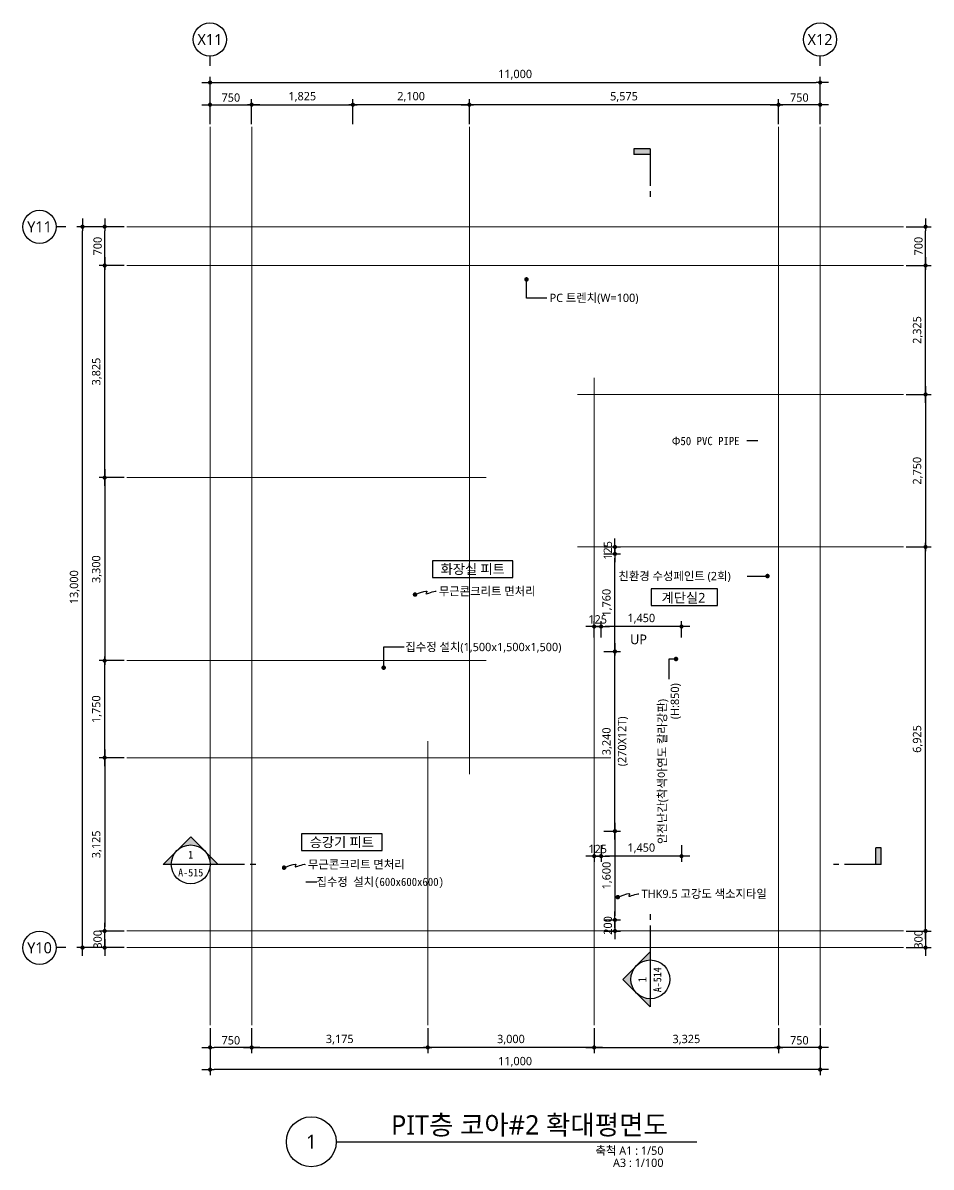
# Model space of a CAD drawing. Header units: millimetres. Extents: x 3320976 to 3527701, y 1183647 to 1243117.
# Drawn here: x 3320976 to 3337351, y 1183647 to 1204280 of the extents above; entities that cross this region are included whole.
import ezdxf
from ezdxf.enums import TextEntityAlignment as Align

# ---------------------------------------------------------------- set-up
doc = ezdxf.new("R2010")
doc.units = ezdxf.units.MM
doc.header["$MEASUREMENT"] = 0
doc.linetypes.add('CEN', pattern=[62, 60, -1, 0, -1])
doc.layers.get('0').update_dxf_attribs({"linetype": 'CONTINUOUS'})
for name, color, linetype, lineweight in [('A-AXIS-BUBL', 7, 'CONTINUOUS', 25), ('A-CNTL', 1, 'CEN', 15), ('A-DIMS', 7, 'CONTINUOUS', 25), ('A-MKXS-LEAD', 7, 'CONTINUOUS', 25), ('A-MKXS-MAK1', 3, 'CONTINUOUS', 25), ('A-MKXS-TEXT1', 3, 'CONTINUOUS', 25), ('A-MKXS-TEXT2', 7, 'CONTINUOUS', 25), ('A-MKXX-NAME', 3, 'CONTINUOUS', 25), ('A-MKXX-SYMB', 7, 'CONTINUOUS', 25), ('A-XXXX-SYMB', 7, 'CONTINUOUS', 25), ('A-XXXX-TXT1', 3, 'CONTINUOUS', 25), ('A-XXXX-TXT2', 3, 'CONTINUOUS', 25)]:
    doc.layers.add(name, color=color, linetype=linetype, lineweight=lineweight)
doc.styles.add('HY울릉도L', font='')
doc.styles.add('돋움', font='')
doc.styles.add('돋움체', font='')
doc.styles.add('맑은고딕', font='malgun.ttf')
doc.styles.get('HY울릉도L').set_extended_font_data('HYwulM')
doc.styles.get('돋움').set_extended_font_data('DotumChe')
doc.styles.get('돋움체').set_extended_font_data('DotumChe')
doc.dimstyles.new('CDIM', dxfattribs={"dimtxt": 3, "dimasz": 1.5, "dimexe": 2, "dimexo": 1, "dimgap": 1, "dimtad": 1, "dimdec": 0, "dimrnd": 0.5, "dimzin": 0, "dimdsep": 32, "dimlunit": 6, "dimtxsty": 'HY울릉도L', "dimblk1": '_CIDOT', "dimblk2": '_CIDOT', "dimsah": 1, "dimcen": 5.5, "dimclrd": 2, "dimclre": 2, "dimclrt": 7, "dimadec": 0, "dimazin": 0, "dimtfac": 1, "dimtdec": 0, "dimtix": 1, "dimtmove": 2, "dimatfit": 1, "dimldrblk": '_CIDOT', "dimfxl": 1, "dimtolj": 1, "dimtzin": 0, "dimlwd": -1, "dimarcsym": 0})

# ---------------------------------------------------------------- blocks, each defined once
blk = doc.blocks.new('_CIDOT')
at = {"color": 0, "linetype": 'ByBlock'}
blk.add_line((2, 0), (-1, 0), dxfattribs=at)
at = {"color": 0, "linetype": 'ByBlock', "const_width": 0.5}
blk.add_lwpolyline([(-0.25, 0, 1), (0.25, 0, 1)], format="xyb", close=True, dxfattribs=at)
blk = doc.blocks.new('*D163')
at = {"layer": 'A-DIMS', "lineweight": -2, "transparency": 16777216}
for p, q in [((3324351, 1202455), (3324351, 1203305)), ((3335351, 1202455), (3335351, 1203305))]:
    blk.add_line(p, q, dxfattribs=at)
at = {"layer": 'A-DIMS', "transparency": 16777216}
blk.add_line((3324426, 1203205), (3335276, 1203205), dxfattribs=at)
at = {"layer": 'A-DIMS', "transparency": 16777216, "xscale": 75, "yscale": 75, "zscale": 75, "rotation": 180}
blk.add_blockref('_CIDOT', (3324351, 1203205), dxfattribs=at)
at = {"layer": 'A-DIMS', "transparency": 16777216, "xscale": 75, "yscale": 75, "zscale": 75}
blk.add_blockref('_CIDOT', (3335351, 1203205), dxfattribs=at)
at = {"layer": 'A-DIMS', "color": 3, "transparency": 16777216, "insert": (3329851, 1203346), "char_height": 150, "attachment_point": 5, "style": '맑은고딕'}
blk.add_mtext('\\A1;11,000', dxfattribs=at)
blk = doc.blocks.new('*D164')
at = {"layer": 'A-DIMS', "lineweight": -2, "transparency": 16777216}
for p, q in [((3324351, 1202455), (3324351, 1202905)), ((3325101, 1202455), (3325101, 1202905))]:
    blk.add_line(p, q, dxfattribs=at)
at = {"layer": 'A-DIMS', "transparency": 16777216}
blk.add_line((3324426, 1202805), (3325026, 1202805), dxfattribs=at)
at = {"layer": 'A-DIMS', "transparency": 16777216, "xscale": 75, "yscale": 75, "zscale": 75, "rotation": 180}
blk.add_blockref('_CIDOT', (3324351, 1202805), dxfattribs=at)
at = {"layer": 'A-DIMS', "transparency": 16777216, "xscale": 75, "yscale": 75, "zscale": 75}
blk.add_blockref('_CIDOT', (3325101, 1202805), dxfattribs=at)
at = {"layer": 'A-DIMS', "color": 3, "transparency": 16777216, "insert": (3324726, 1202933), "char_height": 150, "attachment_point": 5, "style": '맑은고딕'}
blk.add_mtext('\\A1;750', dxfattribs=at)
blk = doc.blocks.new('*D165')
at = {"layer": 'A-DIMS', "lineweight": -2, "transparency": 16777216}
for p, q in [((3322801, 1200605), (3321951, 1200605)), ((3322801, 1187605), (3321951, 1187605))]:
    blk.add_line(p, q, dxfattribs=at)
at = {"layer": 'A-DIMS', "transparency": 16777216}
blk.add_line((3322051, 1187680), (3322051, 1200530), dxfattribs=at)
at = {"layer": 'A-DIMS', "transparency": 16777216, "xscale": 75, "yscale": 75, "zscale": 75}
for p, rotation in [((3322051, 1200605), 90), ((3322051, 1187605), 270)]:
    blk.add_blockref('_CIDOT', p, dxfattribs=dict(at, rotation=rotation))
at = {"layer": 'A-DIMS', "color": 3, "transparency": 16777216, "insert": (3321911, 1194105), "char_height": 150, "attachment_point": 5, "rotation": 90, "style": '맑은고딕'}
blk.add_mtext('\\A1;13,000', dxfattribs=at)
blk = doc.blocks.new('*D166')
at = {"layer": 'A-DIMS', "lineweight": -2, "transparency": 16777216}
for p, q in [((3336901, 1200605), (3337351, 1200605)), ((3336901, 1199905), (3337351, 1199905))]:
    blk.add_line(p, q, dxfattribs=at)
at = {"layer": 'A-DIMS', "transparency": 16777216}
blk.add_line((3337251, 1199980), (3337251, 1200530), dxfattribs=at)
at = {"layer": 'A-DIMS', "transparency": 16777216, "xscale": 75, "yscale": 75, "zscale": 75}
for p, rotation in [((3337251, 1200605), 90), ((3337251, 1199905), 270)]:
    blk.add_blockref('_CIDOT', p, dxfattribs=dict(at, rotation=rotation))
at = {"layer": 'A-DIMS', "color": 3, "transparency": 16777216, "insert": (3337124, 1200255), "char_height": 150, "attachment_point": 5, "rotation": 90, "style": '맑은고딕'}
blk.add_mtext('\\A1;700', dxfattribs=at)
blk = doc.blocks.new('*D167')
at = {"layer": 'A-DIMS', "lineweight": -2, "transparency": 16777216}
for p, q in [((3336901, 1199905), (3337351, 1199905)), ((3336901, 1197580), (3337351, 1197580))]:
    blk.add_line(p, q, dxfattribs=at)
at = {"layer": 'A-DIMS', "transparency": 16777216}
blk.add_line((3337251, 1197655), (3337251, 1199830), dxfattribs=at)
at = {"layer": 'A-DIMS', "transparency": 16777216, "xscale": 75, "yscale": 75, "zscale": 75}
for p, rotation in [((3337251, 1199905), 90), ((3337251, 1197580), 270)]:
    blk.add_blockref('_CIDOT', p, dxfattribs=dict(at, rotation=rotation))
at = {"layer": 'A-DIMS', "color": 3, "transparency": 16777216, "insert": (3337111, 1198743), "char_height": 150, "attachment_point": 5, "rotation": 90, "style": '맑은고딕'}
blk.add_mtext('\\A1;2,325', dxfattribs=at)
blk = doc.blocks.new('*D168')
at = {"layer": 'A-DIMS', "lineweight": -2, "transparency": 16777216}
for p, q in [((3322801, 1199905), (3322351, 1199905)), ((3322801, 1196080), (3322351, 1196080))]:
    blk.add_line(p, q, dxfattribs=at)
at = {"layer": 'A-DIMS', "transparency": 16777216}
blk.add_line((3322451, 1196155), (3322451, 1199830), dxfattribs=at)
at = {"layer": 'A-DIMS', "transparency": 16777216, "xscale": 75, "yscale": 75, "zscale": 75}
for p, rotation in [((3322451, 1199905), 90), ((3322451, 1196080), 270)]:
    blk.add_blockref('_CIDOT', p, dxfattribs=dict(at, rotation=rotation))
at = {"layer": 'A-DIMS', "color": 3, "transparency": 16777216, "insert": (3322311, 1197993), "char_height": 150, "attachment_point": 5, "rotation": 90, "style": '맑은고딕'}
blk.add_mtext('\\A1;3,825', dxfattribs=at)
blk = doc.blocks.new('*D169')
at = {"layer": 'A-DIMS', "transparency": 16777216}
for p, q in [((3322451, 1187980), (3322451, 1188055)), ((3322451, 1187605), (3322451, 1187905)), ((3322451, 1187530), (3322451, 1187455))]:
    blk.add_line(p, q, dxfattribs=at)
at = {"layer": 'A-DIMS', "lineweight": -2, "transparency": 16777216}
for p, q in [((3322801, 1187905), (3322351, 1187905)), ((3322801, 1187605), (3322351, 1187605))]:
    blk.add_line(p, q, dxfattribs=at)
at = {"layer": 'A-DIMS', "transparency": 16777216, "xscale": 75, "yscale": 75, "zscale": 75}
for p, rotation in [((3322451, 1187905), 270), ((3322451, 1187605), 90)]:
    blk.add_blockref('_CIDOT', p, dxfattribs=dict(at, rotation=rotation))
at = {"layer": 'A-DIMS', "color": 3, "transparency": 16777216, "insert": (3322324, 1187755), "char_height": 150, "attachment_point": 5, "rotation": 90, "style": '맑은고딕'}
blk.add_mtext('\\A1;300', dxfattribs=at)
blk = doc.blocks.new('*D170')
at = {"layer": 'A-DIMS', "lineweight": -2, "transparency": 16777216}
for p, q in [((3322801, 1200605), (3322351, 1200605)), ((3322801, 1199905), (3322351, 1199905))]:
    blk.add_line(p, q, dxfattribs=at)
at = {"layer": 'A-DIMS', "transparency": 16777216}
blk.add_line((3322451, 1199980), (3322451, 1200530), dxfattribs=at)
at = {"layer": 'A-DIMS', "transparency": 16777216, "xscale": 75, "yscale": 75, "zscale": 75}
for p, rotation in [((3322451, 1200605), 90), ((3322451, 1199905), 270)]:
    blk.add_blockref('_CIDOT', p, dxfattribs=dict(at, rotation=rotation))
at = {"layer": 'A-DIMS', "color": 3, "transparency": 16777216, "insert": (3322324, 1200255), "char_height": 150, "attachment_point": 5, "rotation": 90, "style": '맑은고딕'}
blk.add_mtext('\\A1;700', dxfattribs=at)
blk = doc.blocks.new('*D171')
at = {"layer": 'A-DIMS', "lineweight": -2, "transparency": 16777216}
for p, q in [((3324351, 1186155), (3324351, 1185705)), ((3325101, 1186155), (3325101, 1185705))]:
    blk.add_line(p, q, dxfattribs=at)
at = {"layer": 'A-DIMS', "transparency": 16777216}
blk.add_line((3325026, 1185805), (3324426, 1185805), dxfattribs=at)
at = {"layer": 'A-DIMS', "transparency": 16777216, "xscale": 75, "yscale": 75, "zscale": 75, "rotation": 180}
blk.add_blockref('_CIDOT', (3324351, 1185805), dxfattribs=at)
at = {"layer": 'A-DIMS', "transparency": 16777216, "xscale": 75, "yscale": 75, "zscale": 75}
blk.add_blockref('_CIDOT', (3325101, 1185805), dxfattribs=at)
at = {"layer": 'A-DIMS', "color": 3, "transparency": 16777216, "insert": (3324726, 1185933), "char_height": 150, "attachment_point": 5, "style": '맑은고딕'}
blk.add_mtext('\\A1;750', dxfattribs=at)
blk = doc.blocks.new('*D172')
at = {"layer": 'A-DIMS', "lineweight": -2, "transparency": 16777216}
for p, q in [((3334601, 1186155), (3334601, 1185705)), ((3335351, 1186155), (3335351, 1185705))]:
    blk.add_line(p, q, dxfattribs=at)
at = {"layer": 'A-DIMS', "transparency": 16777216}
blk.add_line((3335276, 1185805), (3334676, 1185805), dxfattribs=at)
at = {"layer": 'A-DIMS', "transparency": 16777216, "xscale": 75, "yscale": 75, "zscale": 75, "rotation": 180}
blk.add_blockref('_CIDOT', (3334601, 1185805), dxfattribs=at)
at = {"layer": 'A-DIMS', "transparency": 16777216, "xscale": 75, "yscale": 75, "zscale": 75}
blk.add_blockref('_CIDOT', (3335351, 1185805), dxfattribs=at)
at = {"layer": 'A-DIMS', "color": 3, "transparency": 16777216, "insert": (3334976, 1185933), "char_height": 150, "attachment_point": 5, "style": '맑은고딕'}
blk.add_mtext('\\A1;750', dxfattribs=at)
blk = doc.blocks.new('*D173')
at = {"layer": 'A-DIMS', "lineweight": -2, "transparency": 16777216}
for p, q in [((3325101, 1202455), (3325101, 1202905)), ((3326926, 1202455), (3326926, 1202905))]:
    blk.add_line(p, q, dxfattribs=at)
at = {"layer": 'A-DIMS', "transparency": 16777216}
blk.add_line((3325176, 1202805), (3326851, 1202805), dxfattribs=at)
at = {"layer": 'A-DIMS', "transparency": 16777216, "xscale": 75, "yscale": 75, "zscale": 75, "rotation": 180}
blk.add_blockref('_CIDOT', (3325101, 1202805), dxfattribs=at)
at = {"layer": 'A-DIMS', "transparency": 16777216, "xscale": 75, "yscale": 75, "zscale": 75}
blk.add_blockref('_CIDOT', (3326926, 1202805), dxfattribs=at)
at = {"layer": 'A-DIMS', "color": 3, "transparency": 16777216, "insert": (3326014, 1202946), "char_height": 150, "attachment_point": 5, "style": '맑은고딕'}
blk.add_mtext('\\A1;1,825', dxfattribs=at)
blk = doc.blocks.new('*D174')
at = {"layer": 'A-DIMS', "lineweight": -2, "transparency": 16777216}
for p, q in [((3331276, 1186155), (3331276, 1185705)), ((3334601, 1186155), (3334601, 1185705))]:
    blk.add_line(p, q, dxfattribs=at)
at = {"layer": 'A-DIMS', "transparency": 16777216}
blk.add_line((3331351, 1185805), (3334526, 1185805), dxfattribs=at)
at = {"layer": 'A-DIMS', "transparency": 16777216, "xscale": 75, "yscale": 75, "zscale": 75, "rotation": 180}
blk.add_blockref('_CIDOT', (3331276, 1185805), dxfattribs=at)
at = {"layer": 'A-DIMS', "transparency": 16777216, "xscale": 75, "yscale": 75, "zscale": 75}
blk.add_blockref('_CIDOT', (3334601, 1185805), dxfattribs=at)
at = {"layer": 'A-DIMS', "color": 3, "transparency": 16777216, "insert": (3332939, 1185945), "char_height": 150, "attachment_point": 5, "style": '맑은고딕'}
blk.add_mtext('\\A1;3,325', dxfattribs=at)
blk = doc.blocks.new('*D175')
at = {"layer": 'A-DIMS', "lineweight": -2, "transparency": 16777216}
for p, q in [((3325101, 1186155), (3325101, 1185705)), ((3328276, 1186155), (3328276, 1185705))]:
    blk.add_line(p, q, dxfattribs=at)
at = {"layer": 'A-DIMS', "transparency": 16777216}
blk.add_line((3325176, 1185805), (3328201, 1185805), dxfattribs=at)
at = {"layer": 'A-DIMS', "transparency": 16777216, "xscale": 75, "yscale": 75, "zscale": 75, "rotation": 180}
blk.add_blockref('_CIDOT', (3325101, 1185805), dxfattribs=at)
at = {"layer": 'A-DIMS', "transparency": 16777216, "xscale": 75, "yscale": 75, "zscale": 75}
blk.add_blockref('_CIDOT', (3328276, 1185805), dxfattribs=at)
at = {"layer": 'A-DIMS', "color": 3, "transparency": 16777216, "insert": (3326689, 1185946), "char_height": 150, "attachment_point": 5, "style": '맑은고딕'}
blk.add_mtext('\\A1;3,175', dxfattribs=at)
blk = doc.blocks.new('*D176')
at = {"layer": 'A-DIMS', "lineweight": -2, "transparency": 16777216}
for p, q in [((3336901, 1197580), (3337351, 1197580)), ((3336901, 1194830), (3337351, 1194830))]:
    blk.add_line(p, q, dxfattribs=at)
at = {"layer": 'A-DIMS', "transparency": 16777216}
blk.add_line((3337251, 1197505), (3337251, 1194905), dxfattribs=at)
at = {"layer": 'A-DIMS', "transparency": 16777216, "xscale": 75, "yscale": 75, "zscale": 75}
for p, rotation in [((3337251, 1197580), 90), ((3337251, 1194830), 270)]:
    blk.add_blockref('_CIDOT', p, dxfattribs=dict(at, rotation=rotation))
at = {"layer": 'A-DIMS', "color": 3, "transparency": 16777216, "insert": (3337111, 1196205), "char_height": 150, "attachment_point": 5, "rotation": 90, "style": '맑은고딕'}
blk.add_mtext('\\A1;2,750', dxfattribs=at)
blk = doc.blocks.new('*D177')
at = {"layer": 'A-DIMS', "lineweight": -2, "transparency": 16777216}
for p, q in [((3336901, 1194830), (3337351, 1194830)), ((3336901, 1187905), (3337351, 1187905))]:
    blk.add_line(p, q, dxfattribs=at)
at = {"layer": 'A-DIMS', "transparency": 16777216}
blk.add_line((3337251, 1187980), (3337251, 1194755), dxfattribs=at)
at = {"layer": 'A-DIMS', "transparency": 16777216, "xscale": 75, "yscale": 75, "zscale": 75}
for p, rotation in [((3337251, 1194830), 90), ((3337251, 1187905), 270)]:
    blk.add_blockref('_CIDOT', p, dxfattribs=dict(at, rotation=rotation))
at = {"layer": 'A-DIMS', "color": 3, "transparency": 16777216, "insert": (3337111, 1191368), "char_height": 150, "attachment_point": 5, "rotation": 90, "style": '맑은고딕'}
blk.add_mtext('\\A1;6,925', dxfattribs=at)
blk = doc.blocks.new('*D178')
at = {"layer": 'A-DIMS', "transparency": 16777216}
for p, q in [((3337251, 1187980), (3337251, 1188055)), ((3337251, 1187905), (3337251, 1187605)), ((3337251, 1187530), (3337251, 1187455))]:
    blk.add_line(p, q, dxfattribs=at)
at = {"layer": 'A-DIMS', "lineweight": -2, "transparency": 16777216}
for p, q in [((3336901, 1187905), (3337351, 1187905)), ((3336901, 1187605), (3337351, 1187605))]:
    blk.add_line(p, q, dxfattribs=at)
at = {"layer": 'A-DIMS', "transparency": 16777216, "xscale": 75, "yscale": 75, "zscale": 75}
for p, rotation in [((3337251, 1187905), 270), ((3337251, 1187605), 90)]:
    blk.add_blockref('_CIDOT', p, dxfattribs=dict(at, rotation=rotation))
at = {"layer": 'A-DIMS', "color": 3, "transparency": 16777216, "insert": (3337124, 1187755), "char_height": 150, "attachment_point": 5, "rotation": 90, "style": '맑은고딕'}
blk.add_mtext('\\A1;300', dxfattribs=at)
blk = doc.blocks.new('*D179')
at = {"layer": 'A-DIMS', "lineweight": -2, "transparency": 16777216}
for p, q in [((3322801, 1191030), (3322351, 1191030)), ((3322801, 1187905), (3322351, 1187905))]:
    blk.add_line(p, q, dxfattribs=at)
at = {"layer": 'A-DIMS', "transparency": 16777216}
blk.add_line((3322451, 1190955), (3322451, 1187980), dxfattribs=at)
at = {"layer": 'A-DIMS', "transparency": 16777216, "xscale": 75, "yscale": 75, "zscale": 75}
for p, rotation in [((3322451, 1191030), 90), ((3322451, 1187905), 270)]:
    blk.add_blockref('_CIDOT', p, dxfattribs=dict(at, rotation=rotation))
at = {"layer": 'A-DIMS', "color": 3, "transparency": 16777216, "insert": (3322311, 1189468), "char_height": 150, "attachment_point": 5, "rotation": 90, "style": '맑은고딕'}
blk.add_mtext('\\A1;3,125', dxfattribs=at)
blk = doc.blocks.new('*D180')
at = {"layer": 'A-DIMS', "lineweight": -2, "transparency": 16777216}
for p, q in [((3322801, 1192780), (3322351, 1192780)), ((3322801, 1191030), (3322351, 1191030))]:
    blk.add_line(p, q, dxfattribs=at)
at = {"layer": 'A-DIMS', "transparency": 16777216}
blk.add_line((3322451, 1191105), (3322451, 1192705), dxfattribs=at)
at = {"layer": 'A-DIMS', "transparency": 16777216, "xscale": 75, "yscale": 75, "zscale": 75}
for p, rotation in [((3322451, 1192780), 90), ((3322451, 1191030), 270)]:
    blk.add_blockref('_CIDOT', p, dxfattribs=dict(at, rotation=rotation))
at = {"layer": 'A-DIMS', "color": 3, "transparency": 16777216, "insert": (3322311, 1191905), "char_height": 150, "attachment_point": 5, "rotation": 90, "style": '맑은고딕'}
blk.add_mtext('\\A1;1,750', dxfattribs=at)
blk = doc.blocks.new('*D181')
at = {"layer": 'A-DIMS', "lineweight": -2, "transparency": 16777216}
for p, q in [((3328276, 1186155), (3328276, 1185705)), ((3331276, 1186155), (3331276, 1185705))]:
    blk.add_line(p, q, dxfattribs=at)
at = {"layer": 'A-DIMS', "transparency": 16777216}
blk.add_line((3331201, 1185805), (3328351, 1185805), dxfattribs=at)
at = {"layer": 'A-DIMS', "transparency": 16777216, "xscale": 75, "yscale": 75, "zscale": 75, "rotation": 180}
blk.add_blockref('_CIDOT', (3328276, 1185805), dxfattribs=at)
at = {"layer": 'A-DIMS', "transparency": 16777216, "xscale": 75, "yscale": 75, "zscale": 75}
blk.add_blockref('_CIDOT', (3331276, 1185805), dxfattribs=at)
at = {"layer": 'A-DIMS', "color": 3, "transparency": 16777216, "insert": (3329776, 1185945), "char_height": 150, "attachment_point": 5, "style": '맑은고딕'}
blk.add_mtext('\\A1;3,000', dxfattribs=at)
blk = doc.blocks.new('*D182')
at = {"layer": 'A-DIMS', "lineweight": -2, "transparency": 16777216}
for p, q in [((3334601, 1202455), (3334601, 1202905)), ((3335351, 1202455), (3335351, 1202905))]:
    blk.add_line(p, q, dxfattribs=at)
at = {"layer": 'A-DIMS', "transparency": 16777216}
blk.add_line((3335276, 1202805), (3334676, 1202805), dxfattribs=at)
at = {"layer": 'A-DIMS', "transparency": 16777216, "xscale": 75, "yscale": 75, "zscale": 75, "rotation": 180}
blk.add_blockref('_CIDOT', (3334601, 1202805), dxfattribs=at)
at = {"layer": 'A-DIMS', "transparency": 16777216, "xscale": 75, "yscale": 75, "zscale": 75}
blk.add_blockref('_CIDOT', (3335351, 1202805), dxfattribs=at)
at = {"layer": 'A-DIMS', "color": 3, "transparency": 16777216, "insert": (3334976, 1202933), "char_height": 150, "attachment_point": 5, "style": '맑은고딕'}
blk.add_mtext('\\A1;750', dxfattribs=at)
blk = doc.blocks.new('*D183')
at = {"layer": 'A-DIMS', "lineweight": -2, "transparency": 16777216}
for p, q in [((3329026, 1202455), (3329026, 1202905)), ((3334601, 1202455), (3334601, 1202905))]:
    blk.add_line(p, q, dxfattribs=at)
at = {"layer": 'A-DIMS', "transparency": 16777216}
blk.add_line((3334526, 1202805), (3329101, 1202805), dxfattribs=at)
at = {"layer": 'A-DIMS', "transparency": 16777216, "xscale": 75, "yscale": 75, "zscale": 75, "rotation": 180}
blk.add_blockref('_CIDOT', (3329026, 1202805), dxfattribs=at)
at = {"layer": 'A-DIMS', "transparency": 16777216, "xscale": 75, "yscale": 75, "zscale": 75}
blk.add_blockref('_CIDOT', (3334601, 1202805), dxfattribs=at)
at = {"layer": 'A-DIMS', "color": 3, "transparency": 16777216, "insert": (3331814, 1202944), "char_height": 150, "attachment_point": 5, "style": '맑은고딕'}
blk.add_mtext('\\A1;5,575', dxfattribs=at)
blk = doc.blocks.new('*D184')
at = {"layer": 'A-DIMS', "lineweight": -2, "transparency": 16777216}
for p, q in [((3326926, 1202455), (3326926, 1202905)), ((3329026, 1202455), (3329026, 1202905))]:
    blk.add_line(p, q, dxfattribs=at)
at = {"layer": 'A-DIMS', "transparency": 16777216}
blk.add_line((3328951, 1202805), (3327001, 1202805), dxfattribs=at)
at = {"layer": 'A-DIMS', "transparency": 16777216, "xscale": 75, "yscale": 75, "zscale": 75, "rotation": 180}
blk.add_blockref('_CIDOT', (3326926, 1202805), dxfattribs=at)
at = {"layer": 'A-DIMS', "transparency": 16777216, "xscale": 75, "yscale": 75, "zscale": 75}
blk.add_blockref('_CIDOT', (3329026, 1202805), dxfattribs=at)
at = {"layer": 'A-DIMS', "color": 3, "transparency": 16777216, "insert": (3327976, 1202946), "char_height": 150, "attachment_point": 5, "style": '맑은고딕'}
blk.add_mtext('\\A1;2,100', dxfattribs=at)
blk = doc.blocks.new('*D185')
at = {"layer": 'A-DIMS', "lineweight": -2, "transparency": 16777216}
for p, q in [((3324351, 1186155), (3324351, 1185305)), ((3335351, 1186155), (3335351, 1185305))]:
    blk.add_line(p, q, dxfattribs=at)
at = {"layer": 'A-DIMS', "transparency": 16777216}
blk.add_line((3335276, 1185405), (3324426, 1185405), dxfattribs=at)
at = {"layer": 'A-DIMS', "transparency": 16777216, "xscale": 75, "yscale": 75, "zscale": 75, "rotation": 180}
blk.add_blockref('_CIDOT', (3324351, 1185405), dxfattribs=at)
at = {"layer": 'A-DIMS', "transparency": 16777216, "xscale": 75, "yscale": 75, "zscale": 75}
blk.add_blockref('_CIDOT', (3335351, 1185405), dxfattribs=at)
at = {"layer": 'A-DIMS', "color": 3, "transparency": 16777216, "insert": (3329851, 1185546), "char_height": 150, "attachment_point": 5, "style": '맑은고딕'}
blk.add_mtext('\\A1;11,000', dxfattribs=at)
blk = doc.blocks.new('*D186')
at = {"layer": 'A-DIMS', "lineweight": -2, "transparency": 16777216}
for p, q in [((3322801, 1196080), (3322351, 1196080)), ((3322801, 1192780), (3322351, 1192780))]:
    blk.add_line(p, q, dxfattribs=at)
at = {"layer": 'A-DIMS', "transparency": 16777216}
blk.add_line((3322451, 1196005), (3322451, 1192855), dxfattribs=at)
at = {"layer": 'A-DIMS', "transparency": 16777216, "xscale": 75, "yscale": 75, "zscale": 75}
for p, rotation in [((3322451, 1196080), 90), ((3322451, 1192780), 270)]:
    blk.add_blockref('_CIDOT', p, dxfattribs=dict(at, rotation=rotation))
at = {"layer": 'A-DIMS', "color": 3, "transparency": 16777216, "insert": (3322311, 1194430), "char_height": 150, "attachment_point": 5, "rotation": 90, "style": '맑은고딕'}
blk.add_mtext('\\A1;3,300', dxfattribs=at)
blk = doc.blocks.new('CORE 2- 단면')
at = {"layer": 'A-MKXS-MAK1'}
h = blk.add_hatch(color=256, dxfattribs=at)
h.paths.add_polyline_path([(5095, 12859), (4847, 12611, 0.414214), (4847, 13106)])
h.paths.add_polyline_path([(4847, 12611), (4600, 12364), (4600, 12509, 0.198912)])
h.paths.add_polyline_path([(4847, 13106, 0.198912), (4600, 13209), (4600, 13354)])
for points in [[(537, 10486), (437, 10486), (437, 10786), (537, 10786)], [(4900, -2015), (4900, -2115), (4600, -2115), (4600, -2015)]]:
    blk.add_hatch(color=256, dxfattribs=at).paths.add_polyline_path(points)
h = blk.add_hatch(color=256, dxfattribs=at)
h.paths.add_polyline_path([(12887, 10291), (12639, 10538, 0.414214), (13134, 10538)])
h.paths.add_polyline_path([(12639, 10538), (12392, 10786), (12537, 10786, 0.198912)])
h.paths.add_polyline_path([(13134, 10538, 0.198912), (13237, 10786), (13382, 10786)])
for p, q in [((4600, 13354), (5095, 12859)), ((4600, 11886), (4600, 13354)), ((4600, 12364), (5095, 12859)), ((4600, 11686), (4600, 11786)), ((437, 10786), (1100, 10786)), ((437, 10786), (437, 10486)), ((537, 10786), (537, 10486)), ((1200, 10786), (1300, 10786)), ((11714, 10786), (11814, 10786)), ((11914, 10786), (13382, 10786)), ((12392, 10786), (12887, 10291)), ((13382, 10786), (12887, 10291)), ((437, 10486), (537, 10486)), ((4600, -1352), (4600, -1252)), ((4600, -2115), (4600, -1452)), ((4600, -2015), (4900, -2015)), ((4900, -2115), (4900, -2015)), ((4600, -2115), (4900, -2115))]:
    blk.add_line(p, q, dxfattribs=at)
for centre in [(4600, 12859), (12887, 10786)]:
    blk.add_circle(centre, 350, dxfattribs=at)
at = {"layer": 'A-MKXS-TEXT2', "style": '돋움체'}
for s, height, rotation, p in [('A-514', 140, 270, (4472, 12866)), ('1', 150, 270, (4744, 12863)), ('A-515', 140, 180, (12887, 10934)), ('1', 140, 180, (12887, 10611))]:
    blk.add_text(s, height=height, rotation=rotation, dxfattribs=at).set_placement(p, align=Align.MIDDLE)
blk = doc.blocks.new('*D336')
at = {"layer": 'A-DIMS', "lineweight": -2, "transparency": 16777216}
for p, q in [((3331401, 1193195), (3331401, 1193495)), ((3332851, 1193195), (3332851, 1193495))]:
    blk.add_line(p, q, dxfattribs=at)
at = {"layer": 'A-DIMS', "transparency": 16777216}
blk.add_line((3332776, 1193395), (3331476, 1193395), dxfattribs=at)
at = {"layer": 'A-DIMS', "transparency": 16777216, "xscale": 75, "yscale": 75, "zscale": 75, "rotation": 180}
blk.add_blockref('_CIDOT', (3331401, 1193395), dxfattribs=at)
at = {"layer": 'A-DIMS', "transparency": 16777216, "xscale": 75, "yscale": 75, "zscale": 75}
blk.add_blockref('_CIDOT', (3332851, 1193395), dxfattribs=at)
at = {"layer": 'A-DIMS', "color": 3, "transparency": 16777216, "insert": (3332126, 1193536), "char_height": 150, "attachment_point": 5, "style": '맑은고딕'}
blk.add_mtext('\\A1;1,450', dxfattribs=at)
blk = doc.blocks.new('*D337')
at = {"layer": 'A-DIMS', "lineweight": -2, "transparency": 16777216}
for p, q in [((3331276, 1193195), (3331276, 1193495)), ((3331401, 1193195), (3331401, 1193495))]:
    blk.add_line(p, q, dxfattribs=at)
at = {"layer": 'A-DIMS', "transparency": 16777216}
for p, q in [((3331201, 1193395), (3331126, 1193395)), ((3331276, 1193395), (3331401, 1193395)), ((3331476, 1193395), (3331551, 1193395))]:
    blk.add_line(p, q, dxfattribs=at)
at = {"layer": 'A-DIMS', "transparency": 16777216, "xscale": 75, "yscale": 75, "zscale": 75}
blk.add_blockref('_CIDOT', (3331276, 1193395), dxfattribs=at)
at = {"layer": 'A-DIMS', "transparency": 16777216, "xscale": 75, "yscale": 75, "zscale": 75, "rotation": 180}
blk.add_blockref('_CIDOT', (3331401, 1193395), dxfattribs=at)
at = {"layer": 'A-DIMS', "color": 3, "transparency": 16777216, "insert": (3331339, 1193523), "char_height": 150, "attachment_point": 5, "style": '맑은고딕'}
blk.add_mtext('\\A1;125', dxfattribs=at)
blk = doc.blocks.new('*D338')
at = {"layer": 'A-DIMS', "lineweight": -2, "transparency": 16777216}
for p, q in [((3331451, 1192945), (3331751, 1192945)), ((3331451, 1189705), (3331751, 1189705))]:
    blk.add_line(p, q, dxfattribs=at)
at = {"layer": 'A-DIMS', "transparency": 16777216}
blk.add_line((3331651, 1189780), (3331651, 1192870), dxfattribs=at)
at = {"layer": 'A-DIMS', "transparency": 16777216, "xscale": 75, "yscale": 75, "zscale": 75}
for p, rotation in [((3331651, 1192945), 90), ((3331651, 1189705), 270)]:
    blk.add_blockref('_CIDOT', p, dxfattribs=dict(at, rotation=rotation))
at = {"layer": 'A-DIMS', "color": 3, "transparency": 16777216, "char_height": 150, "attachment_point": 5, "rotation": 90, "style": '맑은고딕'}
for s, insert in [('\\A1;(270X12T)', (3331795, 1191325)), ('\\A1;3,240', (3331511, 1191325))]:
    blk.add_mtext(s, dxfattribs=dict(at, insert=insert))
blk = doc.blocks.new('*D339')
at = {"layer": 'A-DIMS', "lineweight": -2, "transparency": 16777216}
for p, q in [((3331451, 1189705), (3331751, 1189705)), ((3331451, 1188105), (3331751, 1188105))]:
    blk.add_line(p, q, dxfattribs=at)
at = {"layer": 'A-DIMS', "transparency": 16777216}
blk.add_line((3331651, 1189630), (3331651, 1188180), dxfattribs=at)
at = {"layer": 'A-DIMS', "transparency": 16777216, "xscale": 75, "yscale": 75, "zscale": 75}
for p, rotation in [((3331651, 1189705), 90), ((3331651, 1188105), 270)]:
    blk.add_blockref('_CIDOT', p, dxfattribs=dict(at, rotation=rotation))
at = {"layer": 'A-DIMS', "color": 3, "transparency": 16777216, "insert": (3331511, 1188905), "char_height": 150, "attachment_point": 5, "rotation": 90, "style": '맑은고딕'}
blk.add_mtext('\\A1;1,600', dxfattribs=at)
blk = doc.blocks.new('*D340')
at = {"layer": 'A-DIMS', "lineweight": -2, "transparency": 16777216}
for p, q in [((3331451, 1194705), (3331751, 1194705)), ((3331451, 1192945), (3331751, 1192945))]:
    blk.add_line(p, q, dxfattribs=at)
at = {"layer": 'A-DIMS', "transparency": 16777216}
blk.add_line((3331651, 1193020), (3331651, 1194630), dxfattribs=at)
at = {"layer": 'A-DIMS', "transparency": 16777216, "xscale": 75, "yscale": 75, "zscale": 75}
for p, rotation in [((3331651, 1194705), 90), ((3331651, 1192945), 270)]:
    blk.add_blockref('_CIDOT', p, dxfattribs=dict(at, rotation=rotation))
at = {"layer": 'A-DIMS', "color": 3, "transparency": 16777216, "insert": (3331511, 1193825), "char_height": 150, "attachment_point": 5, "rotation": 90, "style": '맑은고딕'}
blk.add_mtext('\\A1;1,760', dxfattribs=at)
blk = doc.blocks.new('*D341')
at = {"layer": 'A-DIMS', "transparency": 16777216}
for p, q in [((3331651, 1194905), (3331651, 1194980)), ((3331651, 1194705), (3331651, 1194830)), ((3331651, 1194630), (3331651, 1194555))]:
    blk.add_line(p, q, dxfattribs=at)
at = {"layer": 'A-DIMS', "lineweight": -2, "transparency": 16777216}
for p, q in [((3331451, 1194830), (3331751, 1194830)), ((3331451, 1194705), (3331751, 1194705))]:
    blk.add_line(p, q, dxfattribs=at)
at = {"layer": 'A-DIMS', "transparency": 16777216, "xscale": 75, "yscale": 75, "zscale": 75}
for p, rotation in [((3331651, 1194830), 270), ((3331651, 1194705), 90)]:
    blk.add_blockref('_CIDOT', p, dxfattribs=dict(at, rotation=rotation))
at = {"layer": 'A-DIMS', "color": 3, "transparency": 16777216, "insert": (3331523, 1194768), "char_height": 150, "attachment_point": 5, "rotation": 90, "style": '맑은고딕'}
blk.add_mtext('\\A1;125', dxfattribs=at)
blk = doc.blocks.new('*D342')
at = {"layer": 'A-DIMS', "transparency": 16777216}
for p, q in [((3331651, 1188180), (3331651, 1188255)), ((3331651, 1188105), (3331651, 1187905)), ((3331651, 1187830), (3331651, 1187755))]:
    blk.add_line(p, q, dxfattribs=at)
at = {"layer": 'A-DIMS', "lineweight": -2, "transparency": 16777216}
for p, q in [((3331451, 1188105), (3331751, 1188105)), ((3331451, 1187905), (3331751, 1187905))]:
    blk.add_line(p, q, dxfattribs=at)
at = {"layer": 'A-DIMS', "transparency": 16777216, "xscale": 75, "yscale": 75, "zscale": 75}
for p, rotation in [((3331651, 1188105), 270), ((3331651, 1187905), 90)]:
    blk.add_blockref('_CIDOT', p, dxfattribs=dict(at, rotation=rotation))
at = {"layer": 'A-DIMS', "color": 3, "transparency": 16777216, "insert": (3331524, 1188005), "char_height": 150, "attachment_point": 5, "rotation": 90, "style": '맑은고딕'}
blk.add_mtext('\\A1;200', dxfattribs=at)
blk = doc.blocks.new('*D462')
at = {"layer": 'A-DIMS', "lineweight": -2, "transparency": 16777216}
for p, q in [((3331401, 1189455), (3331401, 1189155)), ((3332851, 1189455), (3332851, 1189155))]:
    blk.add_line(p, q, dxfattribs=at)
at = {"layer": 'A-DIMS', "transparency": 16777216}
blk.add_line((3332776, 1189255), (3331476, 1189255), dxfattribs=at)
at = {"layer": 'A-DIMS', "transparency": 16777216, "xscale": 75, "yscale": 75, "zscale": 75, "rotation": 180}
blk.add_blockref('_CIDOT', (3331401, 1189255), dxfattribs=at)
at = {"layer": 'A-DIMS', "transparency": 16777216, "xscale": 75, "yscale": 75, "zscale": 75}
blk.add_blockref('_CIDOT', (3332851, 1189255), dxfattribs=at)
at = {"layer": 'A-DIMS', "color": 3, "transparency": 16777216, "insert": (3332126, 1189396), "char_height": 150, "attachment_point": 5, "style": '맑은고딕'}
blk.add_mtext('\\A1;1,450', dxfattribs=at)
blk = doc.blocks.new('*D463')
at = {"layer": 'A-DIMS', "lineweight": -2, "transparency": 16777216}
for p, q in [((3331276, 1189455), (3331276, 1189155)), ((3331401, 1189455), (3331401, 1189155))]:
    blk.add_line(p, q, dxfattribs=at)
at = {"layer": 'A-DIMS', "transparency": 16777216}
for p, q in [((3331201, 1189255), (3331126, 1189255)), ((3331276, 1189255), (3331401, 1189255)), ((3331476, 1189255), (3331551, 1189255))]:
    blk.add_line(p, q, dxfattribs=at)
at = {"layer": 'A-DIMS', "transparency": 16777216, "xscale": 75, "yscale": 75, "zscale": 75}
blk.add_blockref('_CIDOT', (3331276, 1189255), dxfattribs=at)
at = {"layer": 'A-DIMS', "transparency": 16777216, "xscale": 75, "yscale": 75, "zscale": 75, "rotation": 180}
blk.add_blockref('_CIDOT', (3331401, 1189255), dxfattribs=at)
at = {"layer": 'A-DIMS', "color": 3, "transparency": 16777216, "insert": (3331339, 1189383), "char_height": 150, "attachment_point": 5, "style": '맑은고딕'}
blk.add_mtext('\\A1;125', dxfattribs=at)

msp = doc.modelspace()

# ---------------------------------------------------------------- linework, layer by layer
at = {"layer": 'A-AXIS-BUBL', "ltscale": 0.2}
for p, q in [((3324351.3, 1203505.4), (3324351.3, 1203680.4)), ((3335351.3, 1203505.4), (3335351.3, 1203680.4)), ((3321751.3, 1200605.4), (3321576.3, 1200605.4)), ((3321751.3, 1187605.4), (3321576.3, 1187605.4))]:
    msp.add_line(p, q, dxfattribs=at)
for centre in [(3324348.4, 1203980.4), (3335348.4, 1203980.4), (3321276.3, 1200602.5), (3321276.3, 1187602.5)]:
    msp.add_circle(centre, 300, dxfattribs=at)
at = {"layer": 'A-CNTL'}
for p, q in [((3324351.3, 1186205.4), (3324351.3, 1202405.4)), ((3325101.3, 1186205.4), (3325101.3, 1202405.4)), ((3329026.3, 1190730.4), (3329026.3, 1202405.4)), ((3334601.3, 1186205.4), (3334601.3, 1202405.4)), ((3335351.3, 1186205.4), (3335351.3, 1202405.4)), ((3322851.3, 1200605.4), (3336851.3, 1200605.4)), ((3322851.3, 1199905.4), (3336851.3, 1199905.4)), ((3331276.3, 1186205.4), (3331276.3, 1197880.4)), ((3330976.3, 1197580.4), (3336851.3, 1197580.4)), ((3322851.3, 1196080.4), (3329326.3, 1196080.4)), ((3330976.3, 1194830.4), (3336851.3, 1194830.4)), ((3322851.3, 1192780.4), (3329326.3, 1192780.4)), ((3328276.3, 1186205.4), (3328276.3, 1191330.4)), ((3322851.3, 1191030.4), (3331576.3, 1191030.4)), ((3322851.3, 1187905.4), (3336851.3, 1187905.4)), ((3322851.3, 1187605.4), (3336851.3, 1187605.4))]:
    msp.add_line(p, q, dxfattribs=at)
at = {"layer": 'A-MKXS-LEAD'}
for p, q in [((3334227.3, 1196743.4), (3334027.3, 1196743.4)), ((3326075.3, 1188793.4), (3326275.3, 1188793.4))]:
    msp.add_line(p, q, dxfattribs=at)
at = {"layer": 'A-MKXS-LEAD', "const_width": 40}
for points in [[(3330035.3, 1199653.3, -1), (3330076.7, 1199657.5, -1)], [(3334422, 1194307.5, -1), (3334380.6, 1194303.3, -1)], [(3328025.5, 1193974, 1), (3328067, 1193969.9, 1)], [(3332753.4, 1192789.7, -1), (3332749.2, 1192831.1, -1)], [(3327501.4, 1192651.3, 1), (3327460, 1192655.4, 1)], [(3325665.3, 1189049, 1), (3325706.7, 1189044.9, 1)], [(3331681.4, 1188518, 1), (3331722.8, 1188513.9, 1)]]:
    msp.add_lwpolyline(points, format="xyb", close=True, dxfattribs=at)
at = {"layer": 'A-MKXS-LEAD'}
for points in [[(3330423, 1199316.1), (3330056, 1199316.1), (3330056, 1199655.4)], [(3334034.3, 1194305.4), (3334401.3, 1194305.4), (3334401.3, 1194305.4)], [(3328045.4, 1193971.7), (3328143.2, 1194008.5), (3328206.9, 1194028.4), (3328243.1, 1194034.9), (3328258.5, 1194031.4), (3328259.7, 1194021.5), (3328253.2, 1194008.7), (3328245.7, 1193996.5), (3328243.7, 1193988.4), (3328252.4, 1193987.1), (3328270.5, 1193991.5), (3328295.3, 1193999.7), (3328324.2, 1194009.8), (3328354.4, 1194019.9), (3328383.3, 1194028.1), (3328407.9, 1194032.4), (3328425.8, 1194030.9)], [(3327847.7, 1193020.4), (3327480.7, 1193020.4), (3327480.7, 1193020.4), (3327480.7, 1193020.4), (3327480.7, 1192653.3)], [(3332631.4, 1192443.4), (3332631.4, 1192810.4), (3332751.3, 1192810.4)], [(3325685.2, 1189046.7), (3325782.9, 1189083.5), (3325846.6, 1189103.4), (3325882.9, 1189109.9), (3325898.2, 1189106.4), (3325899.4, 1189096.5), (3325892.9, 1189083.7), (3325885.4, 1189071.5), (3325883.4, 1189063.4), (3325892.1, 1189062.1), (3325910.2, 1189066.5), (3325935.1, 1189074.7), (3325964, 1189084.8), (3325994.2, 1189094.9), (3326023, 1189103.1), (3326047.7, 1189107.4), (3326065.5, 1189105.9)], [(3331701.3, 1188515.6), (3331799, 1188552.5), (3331862.7, 1188572.4), (3331899, 1188578.8), (3331914.4, 1188575.3), (3331915.5, 1188565.4), (3331909, 1188552.6), (3331901.5, 1188540.4), (3331899.6, 1188532.4), (3331908.2, 1188531), (3331926.3, 1188535.4), (3331951.2, 1188543.7), (3331980.1, 1188553.8), (3332010.3, 1188563.9), (3332039.1, 1188572), (3332063.8, 1188576.3), (3332081.7, 1188574.9)]]:
    msp.add_lwpolyline(points, dxfattribs=at)
for points in [[(3334451.3, 1196355.4, 0, 50, 0), (3334376.3, 1196485.3, 0, 0, 0), (3334227.3, 1196743.4, 0, 0, 0)], [(3325851.3, 1188405.4, 0, 50, 0), (3325926.3, 1188535.3, 0, 0, 0), (3326075.3, 1188793.4, 0, 0, 0)]]:
    msp.add_lwpolyline(points, format="xyseb", dxfattribs=at)
at = {"layer": 'A-MKXX-SYMB'}
for points in [[(3329811.6, 1194580.4), (3328361.6, 1194580.4), (3328361.6, 1194280.4), (3329811.6, 1194280.4)], [(3333501.3, 1194075.4), (3332301.3, 1194075.4), (3332301.3, 1193775.4), (3333501.3, 1193775.4)], [(3327451.3, 1189655.4), (3326001.3, 1189655.4), (3326001.3, 1189355.4), (3327451.3, 1189355.4)]]:
    msp.add_lwpolyline(points, close=True, dxfattribs=at)
at = {"layer": 'A-XXXX-SYMB'}
msp.add_line((3326626.3, 1184105.4), (3333126.3, 1184105.4), dxfattribs=at)
msp.add_circle((3326176.3, 1184105.4), 450, dxfattribs=at)

# ---------------------------------------------------------------- block references
at = {"rotation": 180}
msp.add_blockref('CORE 2- 단면', (3336888.8, 1199892.2), dxfattribs=at)

# ---------------------------------------------------------------- texts
at = {"layer": 'A-MKXS-TEXT1', "style": '맑은고딕'}
for s, p in [('PC 트렌치(W=100)', (3330473, 1199321.9)), ('친환경 수성페인트 (2회)', (3331713.8, 1194305.4)), ('무근콘크리트 면처리', (3328475.8, 1194030.9)), ('집수정 설치(1,500x1,500x1,500)', (3327871.6, 1193026.2)), ('무근콘크리트 면처리', (3326115.5, 1189105.9)), ('THK9.5 고강도 색소지타일', (3332131.7, 1188574.9))]:
    msp.add_text(s, height=150, dxfattribs=at).set_placement(p, align=Align.MIDDLE_LEFT)
for s, p in [('(H:850)', (3332731.4, 1191723.9)), ('안전난간(착색아연도 칼라강판)', (3332503.9, 1189473.5))]:
    msp.add_text(s, height=150, rotation=90, dxfattribs=at).set_placement(p, align=Align.MIDDLE_LEFT)
at = {"layer": 'A-MKXX-NAME', "style": '맑은고딕'}
for s, p in [('화장실 피트', (3329086.6, 1194430.4)), ('계단실2', (3332887.2, 1193913.9)), ('UP', (3332076.3, 1193164.2)), ('승강기 피트', (3326726.3, 1189505.4))]:
    msp.add_text(s, height=175, dxfattribs=at).set_placement(p, align=Align.MIDDLE_CENTER)
at = {"layer": 'A-XXXX-TXT1', "style": '맑은고딕'}
msp.add_text('PIT층 코아#2 확대평면도', height=350, dxfattribs=at).set_placement((3332604.3, 1184128.1), align=Align.BOTTOM_RIGHT)
msp.add_text('1', height=250, dxfattribs=at).set_placement((3326176.3, 1184105.4), align=Align.MIDDLE)
for s, p in [('축척 A1 : 1/50', (3332526.4, 1184019.3)), ('A3 : 1/100', (3332526.4, 1183800.4))]:
    msp.add_text(s, height=150, dxfattribs=at).set_placement(p, align=Align.TOP_RIGHT)
at = {"layer": 'A-XXXX-TXT2', "ltscale": 0.2, "style": '맑은고딕'}
for s, p in [('X11', (3324348.4, 1203980.4)), ('X12', (3335348.4, 1203980.4)), ('Y11', (3321276.3, 1200602.5)), ('Y10', (3321276.3, 1187602.5))]:
    msp.add_text(s, height=200, dxfattribs=at).set_placement(p, align=Align.MIDDLE)
at = {"layer": 'A-XXXX-TXT2', "style": '돋움'}
for s, p in [('Φ50 PVC PIPE ', (3332676.2, 1196741)), ('집수정 설치(600x600x600)', (3326270, 1188791))]:
    msp.add_text(s, height=150, dxfattribs=at).set_placement(p, align=Align.MIDDLE_LEFT)

# ---------------------------------------------------------------- dimensions: what is measured, and where the dimension line sits
at = {"layer": 'A-DIMS'}
for base, p1, p2, picture, middle in [((3335351.3, 1203205.4), (3324351.3, 1202405.4), (3335351.3, 1202405.4), '*D163', (3329851.3, 1203345.9)), ((3325101.3, 1202805.4), (3324351.3, 1202405.4), (3325101.3, 1202405.4), '*D164', (3324726.3, 1202932.9)), ((3326926.3, 1202805.4), (3325101.3, 1202405.4), (3326926.3, 1202405.4), '*D173', (3326013.8, 1202945.9)), ((3331401.3, 1193395.4), (3332851.3, 1193145.4), (3331401.3, 1193145.4), '*D336', (3332126.3, 1193535.9)), ((3331401.3, 1189255.4), (3332851.3, 1189505.4), (3331401.3, 1189505.4), '*D462', (3332126.3, 1189395.9)), ((3328276.3, 1185805.4), (3325101.3, 1186205.4), (3328276.3, 1186205.4), '*D175', (3326688.8, 1185945.9)), ((3334601.3, 1185805.4), (3331276.3, 1186205.4), (3334601.3, 1186205.4), '*D174', (3332938.8, 1185945.5))]:
    dim = msp.add_linear_dim(base=base, p1=p1, p2=p2, dimstyle='CDIM', override={"dimscale": 50, "dimtxsty": '맑은고딕', "dimclrd": 256, "dimclre": 256, "dimclrt": 3}, dxfattribs=at)
    dim.commit()
    dim.dimension.update_dxf_attribs({"geometry": picture, "text_midpoint": middle})
for base, p1, p2, angle, picture, middle in [((3326926.3, 1202805.4), (3329026.3, 1202405.4), (3326926.3, 1202405.4), 180, '*D184', (3327976.3, 1202945.9)), ((3329026.3, 1202805.4), (3334601.3, 1202405.4), (3329026.3, 1202405.4), 180, '*D183', (3331813.8, 1202944.3)), ((3334601.3, 1202805.4), (3335351.3, 1202405.4), (3334601.3, 1202405.4), 180, '*D182', (3334976.3, 1202932.9)), ((3322051.3, 1200605.4), (3322851.3, 1187605.4), (3322851.3, 1200605.4), 270, '*D165', (3321910.8, 1194105.4)), ((3322451.3, 1200605.4), (3322851.3, 1199905.4), (3322851.3, 1200605.4), 270, '*D170', (3322323.8, 1200255.4)), ((3337251.3, 1200605.4), (3336851.3, 1199905.4), (3336851.3, 1200605.4), 270, '*D166', (3337123.8, 1200255.4)), ((3322451.3, 1199905.4), (3322851.3, 1196080.4), (3322851.3, 1199905.4), 270, '*D168', (3322311.2, 1197992.9)), ((3337251.3, 1199905.4), (3336851.3, 1197580.4), (3336851.3, 1199905.4), 270, '*D167', (3337111.2, 1198742.9)), ((3337251.3, 1194830.4), (3336851.3, 1197580.4), (3336851.3, 1194830.4), 90, '*D176', (3337111.2, 1196205.4)), ((3322451.3, 1192780.4), (3322851.3, 1196080.4), (3322851.3, 1192780.4), 90, '*D186', (3322311.2, 1194430.4)), ((3337251.3, 1194830.4), (3336851.3, 1187905.4), (3336851.3, 1194830.4), 270, '*D177', (3337111.2, 1191367.9)), ((3331401.3, 1193395.4), (3331276.3, 1193145.4), (3331401.3, 1193145.4), 180, '*D337', (3331338.8, 1193523.3)), ((3322451.3, 1192780.4), (3322851.3, 1191030.4), (3322851.3, 1192780.4), 270, '*D180', (3322310.8, 1191905.4)), ((3322451.3, 1187905.4), (3322851.3, 1191030.4), (3322851.3, 1187905.4), 90, '*D179', (3322310.8, 1189467.9)), ((3331651.3, 1188105.4), (3331401.4, 1189705.4), (3331401.3, 1188105.4), 270, '*D339', (3331510.8, 1188905.4)), ((3331401.3, 1189255.4), (3331276.3, 1189505.4), (3331401.3, 1189505.4), 180, '*D463', (3331338.8, 1189383.3)), ((3331651.3, 1187905.4), (3331401.3, 1188105.4), (3331401.3, 1187905.4), 270, '*D342', (3331523.8, 1188005.4)), ((3322451.3, 1187905.4), (3322851.3, 1187605.4), (3322851.3, 1187905.4), 270, '*D169', (3322323.8, 1187755.4)), ((3337251.3, 1187605.4), (3336851.3, 1187905.4), (3336851.3, 1187605.4), 90, '*D178', (3337123.8, 1187755.4)), ((3324351.3, 1185805.4), (3325101.3, 1186205.4), (3324351.3, 1186205.4), 180, '*D171', (3324726.3, 1185932.9)), ((3324351.3, 1185405.4), (3335351.3, 1186205.4), (3324351.3, 1186205.4), 180, '*D185', (3329851.3, 1185545.9)), ((3328276.3, 1185805.4), (3331276.3, 1186205.4), (3328276.3, 1186205.4), 180, '*D181', (3329776.3, 1185945.5)), ((3334601.3, 1185805.4), (3335351.3, 1186205.4), (3334601.3, 1186205.4), 180, '*D172', (3334976.3, 1185932.9))]:
    dim = msp.add_linear_dim(base=base, p1=p1, p2=p2, angle=angle, dimstyle='CDIM', override={"dimscale": 50, "dimtxsty": '맑은고딕', "dimclrd": 256, "dimclre": 256, "dimclrt": 3}, dxfattribs=at)
    dim.commit()
    dim.dimension.update_dxf_attribs({"geometry": picture, "text_midpoint": middle})
for base, p1, p2, text, picture, middle in [((3331651.3, 1194830.4), (3331401.3, 1194705.4), (3331401.3, 1194830.4), '<>\\X', '*D341', (3331651.3, 1194767.9)), ((3331651.3, 1194705.4), (3331401.3, 1192945.4), (3331401.3, 1194705.4), '<>\\X', '*D340', (3331651.3, 1193825.4)), ((3331651.3, 1192945.4), (3331401.4, 1189705.4), (3331401.3, 1192945.4), '<>\\X(270X12T)', '*D338', (3331651.3, 1191325.4))]:
    dim = msp.add_linear_dim(base=base, p1=p1, p2=p2, angle=270, text=text, dimstyle='CDIM', override={"dimscale": 50, "dimtxsty": '맑은고딕', "dimclrd": 256, "dimclre": 256, "dimclrt": 3}, dxfattribs=at)
    dim.commit()
    dim.dimension.update_dxf_attribs({"geometry": picture, "text_midpoint": middle})

doc.saveas('drawing.dxf')
